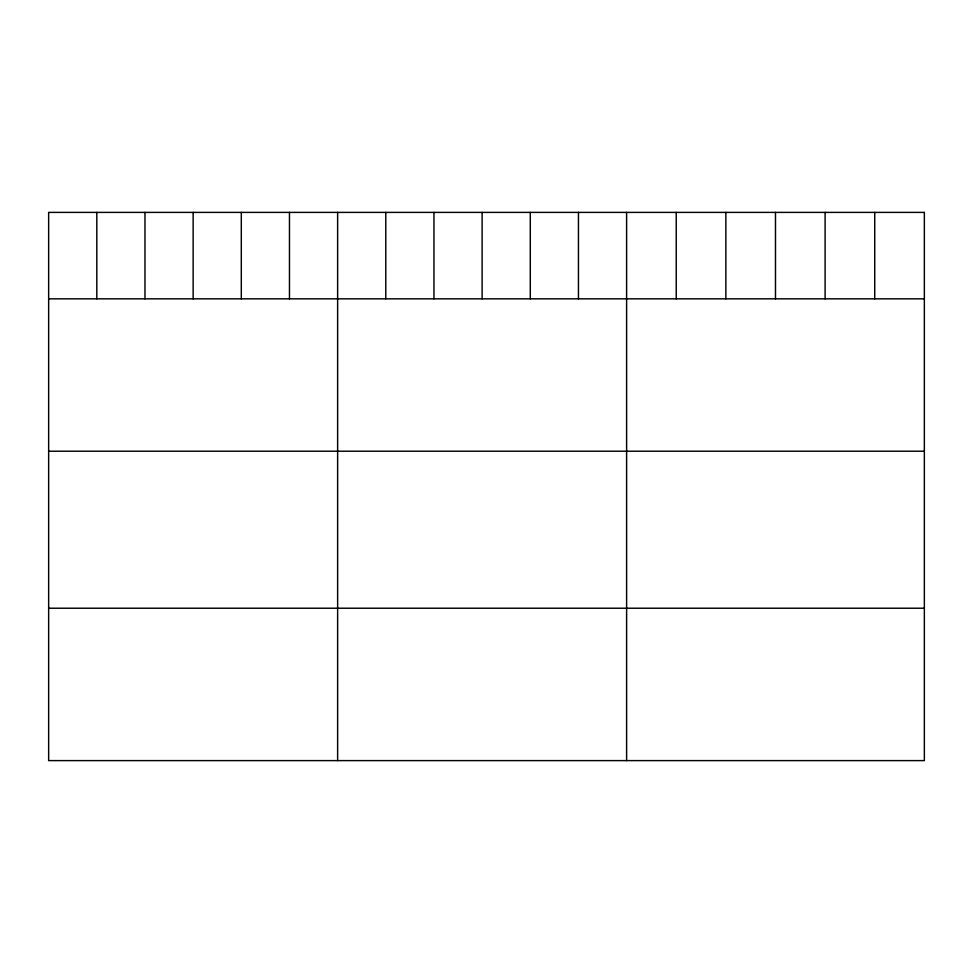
<?xml version="1.0" encoding="UTF-8"?>
<svg xmlns="http://www.w3.org/2000/svg" width="973" height="973" viewBox="0 0 973 973"><rect width="100%" height="100%" fill="white"/><g stroke="black" fill="none" stroke-linecap="round" stroke-linejoin="round"><path stroke-width="1.46" d="M48.65 298.833L924.35 298.833M48.65 451.217L924.35 451.217M48.65 608.222L924.35 608.222M874.727 212.394L874.727 298.833M825.104 212.394L825.104 298.833M775.481 212.394L775.481 298.833M725.858 212.394L725.858 298.833M676.235 212.394L676.235 298.833M626.612 212.394L626.612 760.606M578.449 212.394L578.449 298.833M530.285 212.394L530.285 298.833M482.121 212.394L482.121 298.833M433.958 212.394L433.958 298.833M385.795 212.394L385.795 298.833M337.631 212.394L337.631 760.606M289.468 212.394L289.468 298.833M241.304 212.394L241.304 298.833M193.141 212.394L193.141 298.833M144.977 212.394L144.977 298.833M96.813 212.394L96.813 298.833M924.35 212.394L48.65 212.394L48.65 760.606L924.35 760.606L924.35 212.394"/></g></svg>
